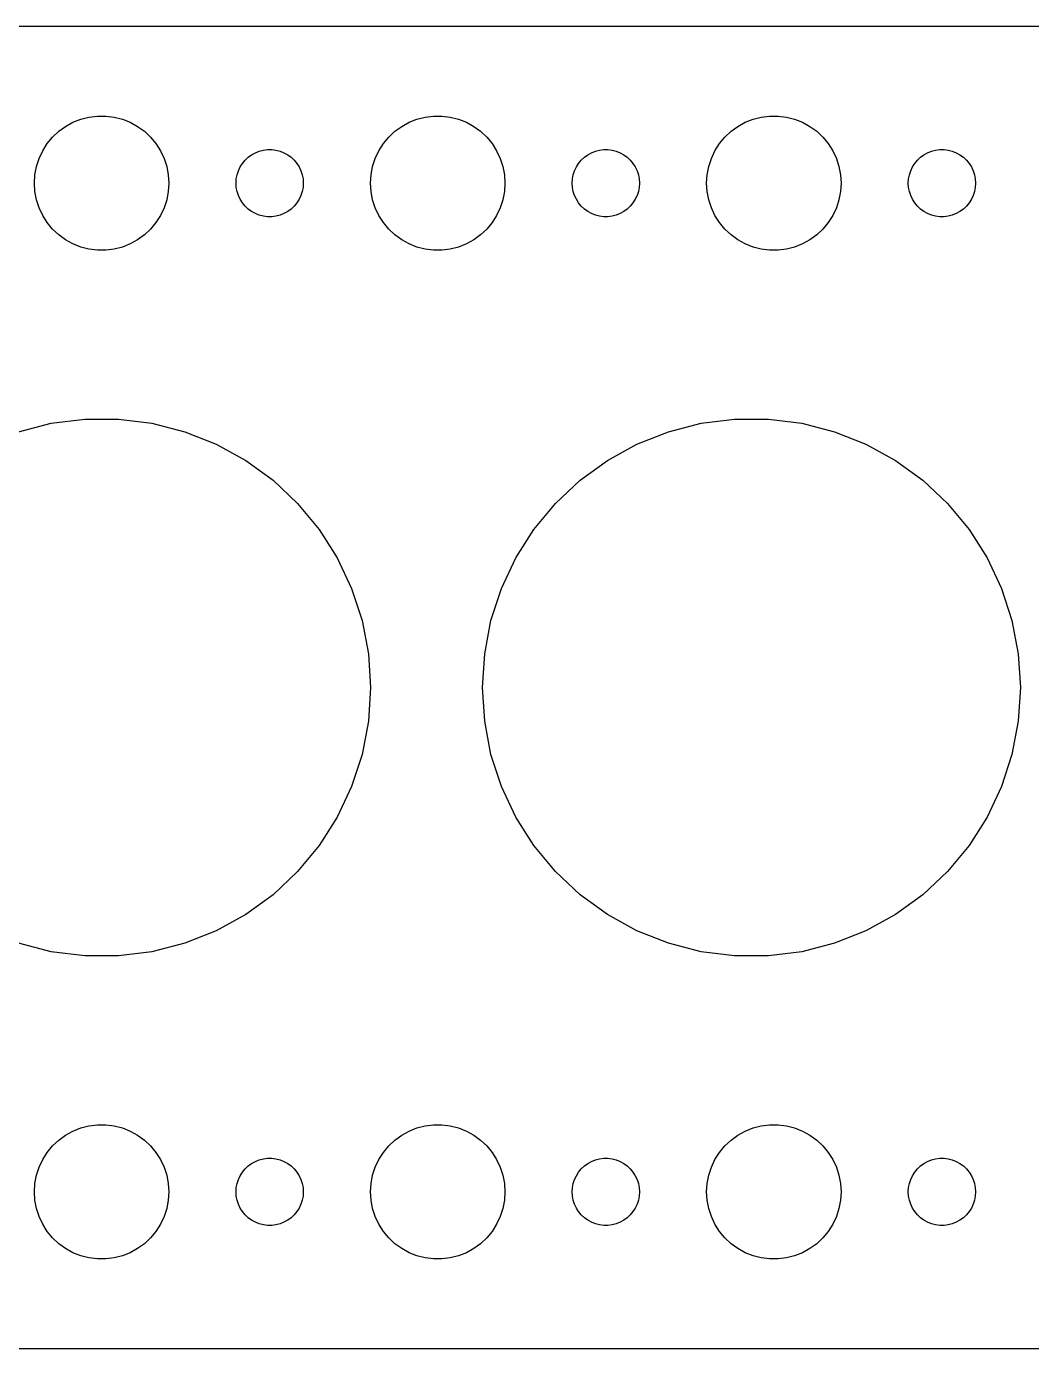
# Model space of a CAD drawing. Header units: metres. Extents: x -82 to 82, y 40 to 98.
# Drawn here: x -3.4 to 41.5, y 39.5 to 98.5 of the extents above; entities that cross this region are included whole.
import ezdxf

# ---------------------------------------------------------------- set-up
doc = ezdxf.new("R2010")
doc.units = ezdxf.units.M

msp = doc.modelspace()

# ---------------------------------------------------------------- linework, layer by layer
for p, q in [((77.3139, 98.4901), (-77.3139, 98.4901)), ((-0.92705, 94.3532), (-0.56213, 94.4469)), ((-0.56213, 94.4469), (-0.18837, 94.4941)), ((-0.18837, 94.4941), (0.18837, 94.4941)), ((0.18837, 94.4941), (0.56213, 94.4469)), ((0.56213, 94.4469), (0.92705, 94.3532)), ((14.0729, 94.3532), (14.4379, 94.4469)), ((14.4379, 94.4469), (14.8116, 94.4941)), ((14.8116, 94.4941), (15.1884, 94.4941)), ((15.1884, 94.4941), (15.5621, 94.4469)), ((15.5621, 94.4469), (15.927, 94.3532)), ((29.0729, 94.3532), (29.4379, 94.4469)), ((29.4379, 94.4469), (29.8116, 94.4941)), ((29.8116, 94.4941), (30.1884, 94.4941)), ((30.1884, 94.4941), (30.5621, 94.4469)), ((30.5621, 94.4469), (30.927, 94.3532)), ((-2.1869, 93.5536), (-1.91226, 93.8115)), ((-1.91226, 93.8115), (-1.60747, 94.033)), ((-1.60747, 94.033), (-1.27733, 94.2145)), ((-1.27733, 94.2145), (-0.92705, 94.3532)), ((0.92705, 94.3532), (1.27733, 94.2145)), ((1.27733, 94.2145), (1.60747, 94.033)), ((1.60747, 94.033), (1.91226, 93.8115)), ((1.91226, 93.8115), (2.1869, 93.5536)), ((12.8131, 93.5536), (13.0877, 93.8115)), ((13.0877, 93.8115), (13.3925, 94.033)), ((13.3925, 94.033), (13.7227, 94.2145)), ((13.7227, 94.2145), (14.0729, 94.3532)), ((15.927, 94.3532), (16.2773, 94.2145)), ((16.2773, 94.2145), (16.6075, 94.033)), ((16.6075, 94.033), (16.9123, 93.8115)), ((16.9123, 93.8115), (17.1869, 93.5536)), ((27.8131, 93.5536), (28.0877, 93.8115)), ((28.0877, 93.8115), (28.3925, 94.033)), ((28.3925, 94.033), (28.7227, 94.2145)), ((28.7227, 94.2145), (29.0729, 94.3532)), ((30.927, 94.3532), (31.2773, 94.2145)), ((31.2773, 94.2145), (31.6075, 94.033)), ((31.6075, 94.033), (31.9123, 93.8115)), ((31.9123, 93.8115), (32.1869, 93.5536)), ((-2.62891, 92.9453), (-2.42705, 93.2634)), ((-2.42705, 93.2634), (-2.1869, 93.5536)), ((2.1869, 93.5536), (2.42705, 93.2634)), ((2.42705, 93.2634), (2.62891, 92.9453)), ((12.3711, 92.9453), (12.5729, 93.2634)), ((12.5729, 93.2634), (12.8131, 93.5536)), ((17.1869, 93.5536), (17.427, 93.2634)), ((17.427, 93.2634), (17.6289, 92.9453)), ((27.3711, 92.9453), (27.5729, 93.2634)), ((27.5729, 93.2634), (27.8131, 93.5536)), ((32.1869, 93.5536), (32.427, 93.2634)), ((32.427, 93.2634), (32.6289, 92.9453)), ((-2.90575, 92.2461), (-2.78932, 92.6044)), ((-2.78932, 92.6044), (-2.62891, 92.9453)), ((2.62891, 92.9453), (2.78932, 92.6044)), ((2.78932, 92.6044), (2.90575, 92.2461)), ((6.40654, 92.5268), (6.54385, 92.6558)), ((6.54385, 92.6558), (6.69626, 92.7665)), ((6.69626, 92.7665), (6.86133, 92.8572)), ((6.86133, 92.8572), (7.03647, 92.9266)), ((7.03647, 92.9266), (7.21892, 92.9734)), ((7.21892, 92.9734), (7.40581, 92.997)), ((7.40581, 92.997), (7.59418, 92.997)), ((7.59418, 92.997), (7.78107, 92.9734)), ((7.78107, 92.9734), (7.96352, 92.9266)), ((7.96352, 92.9266), (8.13866, 92.8572)), ((8.13866, 92.8572), (8.30373, 92.7665)), ((8.30373, 92.7665), (8.45613, 92.6558)), ((8.45613, 92.6558), (8.59344, 92.5268)), ((12.0942, 92.2461), (12.2107, 92.6044)), ((12.2107, 92.6044), (12.3711, 92.9453)), ((17.6289, 92.9453), (17.7893, 92.6044)), ((17.7893, 92.6044), (17.9057, 92.2461)), ((21.4065, 92.5268), (21.5439, 92.6558)), ((21.5439, 92.6558), (21.6963, 92.7665)), ((21.6963, 92.7665), (21.8613, 92.8572)), ((21.8613, 92.8572), (22.0365, 92.9266)), ((22.0365, 92.9266), (22.2189, 92.9734)), ((22.2189, 92.9734), (22.4058, 92.997)), ((22.4058, 92.997), (22.5942, 92.997)), ((22.5942, 92.997), (22.7811, 92.9734)), ((22.7811, 92.9734), (22.9635, 92.9266)), ((22.9635, 92.9266), (23.1387, 92.8572)), ((23.1387, 92.8572), (23.3037, 92.7665)), ((23.3037, 92.7665), (23.4561, 92.6558)), ((23.4561, 92.6558), (23.5934, 92.5268)), ((27.0942, 92.2461), (27.2107, 92.6044)), ((27.2107, 92.6044), (27.3711, 92.9453)), ((32.6289, 92.9453), (32.7893, 92.6044)), ((32.7893, 92.6044), (32.9057, 92.2461)), ((36.4065, 92.5268), (36.5439, 92.6558)), ((36.5439, 92.6558), (36.6963, 92.7665)), ((36.6963, 92.7665), (36.8613, 92.8572)), ((36.8613, 92.8572), (37.0365, 92.9266)), ((37.0365, 92.9266), (37.2189, 92.9734)), ((37.2189, 92.9734), (37.4058, 92.997)), ((37.4058, 92.997), (37.5942, 92.997)), ((37.5942, 92.997), (37.7811, 92.9734)), ((37.7811, 92.9734), (37.9635, 92.9266)), ((37.9635, 92.9266), (38.1387, 92.8572)), ((38.1387, 92.8572), (38.3037, 92.7665)), ((38.3037, 92.7665), (38.4561, 92.6558)), ((38.4561, 92.6558), (38.5934, 92.5268)), ((-2.97633, 91.876), (-2.90575, 92.2461)), ((2.90575, 92.2461), (2.97633, 91.876)), ((6.04712, 91.873), (6.10533, 92.0522)), ((6.10533, 92.0522), (6.18553, 92.2226)), ((6.18553, 92.2226), (6.28647, 92.3817)), ((6.28647, 92.3817), (6.40654, 92.5268)), ((8.59344, 92.5268), (8.71352, 92.3817)), ((8.71352, 92.3817), (8.81445, 92.2226)), ((8.81445, 92.2226), (8.89465, 92.0522)), ((8.89465, 92.0522), (8.95287, 91.873)), ((12.0237, 91.876), (12.0942, 92.2461)), ((17.9057, 92.2461), (17.9763, 91.876)), ((21.0471, 91.873), (21.1053, 92.0522)), ((21.1053, 92.0522), (21.1855, 92.2226)), ((21.1855, 92.2226), (21.2865, 92.3817)), ((21.2865, 92.3817), (21.4065, 92.5268)), ((23.5934, 92.5268), (23.7135, 92.3817)), ((23.7135, 92.3817), (23.8145, 92.2226)), ((23.8145, 92.2226), (23.8947, 92.0522)), ((23.8947, 92.0522), (23.9529, 91.873)), ((27.0237, 91.876), (27.0942, 92.2461)), ((32.9057, 92.2461), (32.9763, 91.876)), ((36.0471, 91.873), (36.1053, 92.0522)), ((36.1053, 92.0522), (36.1855, 92.2226)), ((36.1855, 92.2226), (36.2865, 92.3817)), ((36.2865, 92.3817), (36.4065, 92.5268)), ((38.5934, 92.5268), (38.7135, 92.3817)), ((38.7135, 92.3817), (38.8145, 92.2226)), ((38.8145, 92.2226), (38.8947, 92.0522)), ((38.8947, 92.0522), (38.9529, 91.873)), ((-3, 91.5), (-2.97633, 91.876)), ((-2.97633, 91.124), (-3, 91.5)), ((2.97633, 91.876), (3, 91.5)), ((3, 91.5), (2.97633, 91.124)), ((6, 91.5), (6.01183, 91.688)), ((6.01183, 91.312), (6, 91.5)), ((6.01183, 91.688), (6.04712, 91.873)), ((8.95287, 91.873), (8.98816, 91.688)), ((8.98816, 91.688), (9, 91.5)), ((9, 91.5), (8.98816, 91.312)), ((12, 91.5), (12.0237, 91.876)), ((12.0237, 91.124), (12, 91.5)), ((17.9763, 91.876), (18, 91.5)), ((18, 91.5), (17.9763, 91.124)), ((21, 91.5), (21.0118, 91.688)), ((21.0118, 91.312), (21, 91.5)), ((21.0118, 91.688), (21.0471, 91.873)), ((23.9529, 91.873), (23.9882, 91.688)), ((23.9882, 91.688), (24, 91.5)), ((24, 91.5), (23.9882, 91.312)), ((27, 91.5), (27.0237, 91.876)), ((27.0237, 91.124), (27, 91.5)), ((32.9763, 91.876), (33, 91.5)), ((33, 91.5), (32.9763, 91.124)), ((36, 91.5), (36.0118, 91.688)), ((36.0118, 91.312), (36, 91.5)), ((36.0118, 91.688), (36.0471, 91.873)), ((38.9529, 91.873), (38.9882, 91.688)), ((38.9882, 91.688), (39, 91.5)), ((39, 91.5), (38.9882, 91.312)), ((-2.90575, 90.7539), (-2.97633, 91.124)), ((2.97633, 91.124), (2.90575, 90.7539)), ((6.04712, 91.127), (6.01183, 91.312)), ((6.10533, 90.9478), (6.04712, 91.127)), ((6.18553, 90.7774), (6.10533, 90.9478)), ((8.89465, 90.9478), (8.81445, 90.7774)), ((8.95287, 91.127), (8.89465, 90.9478)), ((8.98816, 91.312), (8.95287, 91.127)), ((12.0942, 90.7539), (12.0237, 91.124)), ((17.9763, 91.124), (17.9057, 90.7539)), ((21.0471, 91.127), (21.0118, 91.312)), ((21.1053, 90.9478), (21.0471, 91.127)), ((21.1855, 90.7774), (21.1053, 90.9478)), ((23.8947, 90.9478), (23.8145, 90.7774)), ((23.9529, 91.127), (23.8947, 90.9478)), ((23.9882, 91.312), (23.9529, 91.127)), ((27.0942, 90.7539), (27.0237, 91.124)), ((32.9763, 91.124), (32.9057, 90.7539)), ((36.0471, 91.127), (36.0118, 91.312)), ((36.1053, 90.9478), (36.0471, 91.127)), ((36.1855, 90.7774), (36.1053, 90.9478)), ((38.8947, 90.9478), (38.8145, 90.7774)), ((38.9529, 91.127), (38.8947, 90.9478)), ((38.9882, 91.312), (38.9529, 91.127)), ((-2.78932, 90.3956), (-2.90575, 90.7539)), ((-2.62891, 90.0547), (-2.78932, 90.3956)), ((2.78932, 90.3956), (2.62891, 90.0547)), ((2.90575, 90.7539), (2.78932, 90.3956)), ((6.28647, 90.6183), (6.18553, 90.7774)), ((6.40654, 90.4732), (6.28647, 90.6183)), ((6.54385, 90.3442), (6.40654, 90.4732)), ((6.69626, 90.2335), (6.54385, 90.3442)), ((8.45613, 90.3442), (8.30373, 90.2335)), ((8.59344, 90.4732), (8.45613, 90.3442)), ((8.71352, 90.6183), (8.59344, 90.4732)), ((8.81445, 90.7774), (8.71352, 90.6183)), ((12.2107, 90.3956), (12.0942, 90.7539)), ((12.3711, 90.0547), (12.2107, 90.3956)), ((17.7893, 90.3956), (17.6289, 90.0547)), ((17.9057, 90.7539), (17.7893, 90.3956)), ((21.2865, 90.6183), (21.1855, 90.7774)), ((21.4065, 90.4732), (21.2865, 90.6183)), ((21.5439, 90.3442), (21.4065, 90.4732)), ((21.6963, 90.2335), (21.5439, 90.3442)), ((23.4561, 90.3442), (23.3037, 90.2335)), ((23.5934, 90.4732), (23.4561, 90.3442)), ((23.7135, 90.6183), (23.5934, 90.4732)), ((23.8145, 90.7774), (23.7135, 90.6183)), ((27.2107, 90.3956), (27.0942, 90.7539)), ((27.3711, 90.0547), (27.2107, 90.3956)), ((32.7893, 90.3956), (32.6289, 90.0547)), ((32.9057, 90.7539), (32.7893, 90.3956)), ((36.2865, 90.6183), (36.1855, 90.7774)), ((36.4065, 90.4732), (36.2865, 90.6183)), ((36.5439, 90.3442), (36.4065, 90.4732)), ((36.6963, 90.2335), (36.5439, 90.3442)), ((38.4561, 90.3442), (38.3037, 90.2335)), ((38.5934, 90.4732), (38.4561, 90.3442)), ((38.7135, 90.6183), (38.5934, 90.4732)), ((38.8145, 90.7774), (38.7135, 90.6183)), ((-2.42705, 89.7366), (-2.62891, 90.0547)), ((-2.1869, 89.4464), (-2.42705, 89.7366)), ((2.42705, 89.7366), (2.1869, 89.4464)), ((2.62891, 90.0547), (2.42705, 89.7366)), ((6.86133, 90.1427), (6.69626, 90.2335)), ((7.03647, 90.0734), (6.86133, 90.1427)), ((7.21892, 90.0266), (7.03647, 90.0734)), ((7.40581, 90.003), (7.21892, 90.0266)), ((7.59418, 90.003), (7.40581, 90.003)), ((7.78107, 90.0266), (7.59418, 90.003)), ((7.96352, 90.0734), (7.78107, 90.0266)), ((8.13866, 90.1427), (7.96352, 90.0734)), ((8.30373, 90.2335), (8.13866, 90.1427)), ((12.5729, 89.7366), (12.3711, 90.0547)), ((12.8131, 89.4464), (12.5729, 89.7366)), ((17.427, 89.7366), (17.1869, 89.4464)), ((17.6289, 90.0547), (17.427, 89.7366)), ((21.8613, 90.1427), (21.6963, 90.2335)), ((22.0365, 90.0734), (21.8613, 90.1427)), ((22.2189, 90.0266), (22.0365, 90.0734)), ((22.4058, 90.003), (22.2189, 90.0266)), ((22.5942, 90.003), (22.4058, 90.003)), ((22.7811, 90.0266), (22.5942, 90.003)), ((22.9635, 90.0734), (22.7811, 90.0266)), ((23.1387, 90.1427), (22.9635, 90.0734)), ((23.3037, 90.2335), (23.1387, 90.1427)), ((27.5729, 89.7366), (27.3711, 90.0547)), ((27.8131, 89.4464), (27.5729, 89.7366)), ((32.427, 89.7366), (32.1869, 89.4464)), ((32.6289, 90.0547), (32.427, 89.7366)), ((36.8613, 90.1427), (36.6963, 90.2335)), ((37.0365, 90.0734), (36.8613, 90.1427)), ((37.2189, 90.0266), (37.0365, 90.0734)), ((37.4058, 90.003), (37.2189, 90.0266)), ((37.5942, 90.003), (37.4058, 90.003)), ((37.7811, 90.0266), (37.5942, 90.003)), ((37.9635, 90.0734), (37.7811, 90.0266)), ((38.1387, 90.1427), (37.9635, 90.0734)), ((38.3037, 90.2335), (38.1387, 90.1427)), ((-1.91226, 89.1884), (-2.1869, 89.4464)), ((-1.60747, 88.967), (-1.91226, 89.1884)), ((1.91226, 89.1884), (1.60747, 88.967)), ((2.1869, 89.4464), (1.91226, 89.1884)), ((13.0877, 89.1884), (12.8131, 89.4464)), ((13.3925, 88.967), (13.0877, 89.1884)), ((16.9123, 89.1884), (16.6075, 88.967)), ((17.1869, 89.4464), (16.9123, 89.1884)), ((28.0877, 89.1884), (27.8131, 89.4464)), ((28.3925, 88.967), (28.0877, 89.1884)), ((31.9123, 89.1884), (31.6075, 88.967)), ((32.1869, 89.4464), (31.9123, 89.1884)), ((-1.27733, 88.7855), (-1.60747, 88.967)), ((-0.92705, 88.6468), (-1.27733, 88.7855)), ((-0.56213, 88.5531), (-0.92705, 88.6468)), ((-0.18837, 88.5059), (-0.56213, 88.5531)), ((0.18837, 88.5059), (-0.18837, 88.5059)), ((0.56213, 88.5531), (0.18837, 88.5059)), ((0.92705, 88.6468), (0.56213, 88.5531)), ((1.27733, 88.7855), (0.92705, 88.6468)), ((1.60747, 88.967), (1.27733, 88.7855)), ((13.7227, 88.7855), (13.3925, 88.967)), ((14.0729, 88.6468), (13.7227, 88.7855)), ((14.4379, 88.5531), (14.0729, 88.6468)), ((14.8116, 88.5059), (14.4379, 88.5531)), ((15.1884, 88.5059), (14.8116, 88.5059)), ((15.5621, 88.5531), (15.1884, 88.5059)), ((15.927, 88.6468), (15.5621, 88.5531)), ((16.2773, 88.7855), (15.927, 88.6468)), ((16.6075, 88.967), (16.2773, 88.7855)), ((28.7227, 88.7855), (28.3925, 88.967)), ((29.0729, 88.6468), (28.7227, 88.7855)), ((29.4379, 88.5531), (29.0729, 88.6468)), ((29.8116, 88.5059), (29.4379, 88.5531)), ((30.1884, 88.5059), (29.8116, 88.5059)), ((30.5621, 88.5531), (30.1884, 88.5059)), ((30.927, 88.6468), (30.5621, 88.5531)), ((31.2773, 88.7855), (30.927, 88.6468)), ((31.6075, 88.967), (31.2773, 88.7855)), ((-2.24857, 80.7874), (-0.75348, 80.9763)), ((-0.75348, 80.9763), (0.75348, 80.9763)), ((0.75348, 80.9763), (2.24857, 80.7874)), ((26.7514, 80.7874), (28.2465, 80.9763)), ((28.2465, 80.9763), (29.7535, 80.9763)), ((29.7535, 80.9763), (31.2486, 80.7874)), ((-3.70819, 80.4127), (-2.24857, 80.7874)), ((2.24857, 80.7874), (3.70819, 80.4127)), ((3.70819, 80.4127), (5.10934, 79.8579)), ((23.8906, 79.8579), (25.2918, 80.4127)), ((25.2918, 80.4127), (26.7514, 80.7874)), ((31.2486, 80.7874), (32.7082, 80.4127)), ((32.7082, 80.4127), (34.1093, 79.8579)), ((5.10934, 79.8579), (6.42992, 79.1319)), ((22.5701, 79.1319), (23.8906, 79.8579)), ((34.1093, 79.8579), (35.4299, 79.1319)), ((6.42992, 79.1319), (7.64908, 78.2462)), ((21.3509, 78.2462), (22.5701, 79.1319)), ((35.4299, 79.1319), (36.6491, 78.2462)), ((7.64908, 78.2462), (8.74762, 77.2146)), ((20.2524, 77.2146), (21.3509, 78.2462)), ((36.6491, 78.2462), (37.7476, 77.2146)), ((8.74762, 77.2146), (9.70819, 76.0534)), ((19.2918, 76.0534), (20.2524, 77.2146)), ((37.7476, 77.2146), (38.7082, 76.0534)), ((9.70819, 76.0534), (10.5157, 74.781)), ((18.4843, 74.781), (19.2918, 76.0534)), ((38.7082, 76.0534), (39.5157, 74.781)), ((10.5157, 74.781), (11.1573, 73.4175)), ((17.8427, 73.4175), (18.4843, 74.781)), ((39.5157, 74.781), (40.1573, 73.4175)), ((11.1573, 73.4175), (11.623, 71.9843)), ((17.377, 71.9843), (17.8427, 73.4175)), ((40.1573, 73.4175), (40.623, 71.9843)), ((11.623, 71.9843), (11.9054, 70.504)), ((17.0946, 70.504), (17.377, 71.9843)), ((40.623, 71.9843), (40.9054, 70.504)), ((11.9054, 70.504), (12, 69)), ((17, 69), (17.0946, 70.504)), ((40.9054, 70.504), (41, 69)), ((12, 69), (11.9054, 67.496)), ((17.0946, 67.496), (17, 69)), ((41, 69), (40.9054, 67.496)), ((11.9054, 67.496), (11.623, 66.0157)), ((17.377, 66.0157), (17.0946, 67.496)), ((40.9054, 67.496), (40.623, 66.0157)), ((11.623, 66.0157), (11.1573, 64.5825)), ((17.8427, 64.5825), (17.377, 66.0157)), ((40.623, 66.0157), (40.1573, 64.5825)), ((11.1573, 64.5825), (10.5157, 63.219)), ((18.4843, 63.219), (17.8427, 64.5825)), ((40.1573, 64.5825), (39.5157, 63.219)), ((10.5157, 63.219), (9.70819, 61.9466)), ((19.2918, 61.9466), (18.4843, 63.219)), ((39.5157, 63.219), (38.7082, 61.9466)), ((9.70819, 61.9466), (8.74762, 60.7854)), ((20.2524, 60.7854), (19.2918, 61.9466)), ((38.7082, 61.9466), (37.7476, 60.7854)), ((8.74762, 60.7854), (7.64908, 59.7538)), ((21.3509, 59.7538), (20.2524, 60.7854)), ((37.7476, 60.7854), (36.6491, 59.7538)), ((7.64908, 59.7538), (6.42992, 58.8681)), ((22.5701, 58.8681), (21.3509, 59.7538)), ((36.6491, 59.7538), (35.4299, 58.8681)), ((6.42992, 58.8681), (5.10934, 58.1421)), ((23.8906, 58.1421), (22.5701, 58.8681)), ((35.4299, 58.8681), (34.1093, 58.1421)), ((5.10934, 58.1421), (3.70819, 57.5873)), ((25.2918, 57.5873), (23.8906, 58.1421)), ((34.1093, 58.1421), (32.7082, 57.5873)), ((-2.24857, 57.2126), (-3.70819, 57.5873)), ((-0.75348, 57.0237), (-2.24857, 57.2126)), ((2.24857, 57.2126), (0.75348, 57.0237)), ((3.70819, 57.5873), (2.24857, 57.2126)), ((26.7514, 57.2126), (25.2918, 57.5873)), ((28.2465, 57.0237), (26.7514, 57.2126)), ((31.2486, 57.2126), (29.7535, 57.0237)), ((32.7082, 57.5873), (31.2486, 57.2126)), ((0.75348, 57.0237), (-0.75348, 57.0237)), ((29.7535, 57.0237), (28.2465, 57.0237)), ((-1.91226, 48.8116), (-1.60747, 49.033)), ((-1.60747, 49.033), (-1.27733, 49.2145)), ((-1.27733, 49.2145), (-0.92705, 49.3532)), ((-0.92705, 49.3532), (-0.56213, 49.4469)), ((-0.56213, 49.4469), (-0.18837, 49.4941)), ((-0.18837, 49.4941), (0.18837, 49.4941)), ((0.18837, 49.4941), (0.56213, 49.4469)), ((0.56213, 49.4469), (0.92705, 49.3532)), ((0.92705, 49.3532), (1.27733, 49.2145)), ((1.27733, 49.2145), (1.60747, 49.033)), ((1.60747, 49.033), (1.91226, 48.8116)), ((13.0877, 48.8116), (13.3925, 49.033)), ((13.3925, 49.033), (13.7227, 49.2145)), ((13.7227, 49.2145), (14.0729, 49.3532)), ((14.0729, 49.3532), (14.4379, 49.4469)), ((14.4379, 49.4469), (14.8116, 49.4941)), ((14.8116, 49.4941), (15.1884, 49.4941)), ((15.1884, 49.4941), (15.5621, 49.4469)), ((15.5621, 49.4469), (15.927, 49.3532)), ((15.927, 49.3532), (16.2773, 49.2145)), ((16.2773, 49.2145), (16.6075, 49.033)), ((16.6075, 49.033), (16.9123, 48.8116)), ((28.0877, 48.8116), (28.3925, 49.033)), ((28.3925, 49.033), (28.7227, 49.2145)), ((28.7227, 49.2145), (29.0729, 49.3532)), ((29.0729, 49.3532), (29.4379, 49.4469)), ((29.4379, 49.4469), (29.8116, 49.4941)), ((29.8116, 49.4941), (30.1884, 49.4941)), ((30.1884, 49.4941), (30.5621, 49.4469)), ((30.5621, 49.4469), (30.927, 49.3532)), ((30.927, 49.3532), (31.2773, 49.2145)), ((31.2773, 49.2145), (31.6075, 49.033)), ((31.6075, 49.033), (31.9123, 48.8116)), ((-2.42705, 48.2634), (-2.1869, 48.5536)), ((-2.1869, 48.5536), (-1.91226, 48.8116)), ((1.91226, 48.8116), (2.1869, 48.5536)), ((2.1869, 48.5536), (2.42705, 48.2634)), ((12.5729, 48.2634), (12.8131, 48.5536)), ((12.8131, 48.5536), (13.0877, 48.8116)), ((16.9123, 48.8116), (17.1869, 48.5536)), ((17.1869, 48.5536), (17.427, 48.2634)), ((27.5729, 48.2634), (27.8131, 48.5536)), ((27.8131, 48.5536), (28.0877, 48.8116)), ((31.9123, 48.8116), (32.1869, 48.5536)), ((32.1869, 48.5536), (32.427, 48.2634)), ((-2.78932, 47.6044), (-2.62891, 47.9453)), ((-2.62891, 47.9453), (-2.42705, 48.2634)), ((2.42705, 48.2634), (2.62891, 47.9453)), ((2.62891, 47.9453), (2.78932, 47.6044)), ((6.69626, 47.7665), (6.86133, 47.8573)), ((6.86133, 47.8573), (7.03647, 47.9266)), ((7.03647, 47.9266), (7.21892, 47.9734)), ((7.21892, 47.9734), (7.40581, 47.997)), ((7.40581, 47.997), (7.59418, 47.997)), ((7.59418, 47.997), (7.78107, 47.9734)), ((7.78107, 47.9734), (7.96352, 47.9266)), ((7.96352, 47.9266), (8.13866, 47.8573)), ((8.13866, 47.8573), (8.30373, 47.7665)), ((12.2107, 47.6044), (12.3711, 47.9453)), ((12.3711, 47.9453), (12.5729, 48.2634)), ((17.427, 48.2634), (17.6289, 47.9453)), ((17.6289, 47.9453), (17.7893, 47.6044)), ((21.6963, 47.7665), (21.8613, 47.8573)), ((21.8613, 47.8573), (22.0365, 47.9266)), ((22.0365, 47.9266), (22.2189, 47.9734)), ((22.2189, 47.9734), (22.4058, 47.997)), ((22.4058, 47.997), (22.5942, 47.997)), ((22.5942, 47.997), (22.7811, 47.9734)), ((22.7811, 47.9734), (22.9635, 47.9266)), ((22.9635, 47.9266), (23.1387, 47.8573)), ((23.1387, 47.8573), (23.3037, 47.7665)), ((27.2107, 47.6044), (27.3711, 47.9453)), ((27.3711, 47.9453), (27.5729, 48.2634)), ((32.427, 48.2634), (32.6289, 47.9453)), ((32.6289, 47.9453), (32.7893, 47.6044)), ((36.6963, 47.7665), (36.8613, 47.8573)), ((36.8613, 47.8573), (37.0365, 47.9266)), ((37.0365, 47.9266), (37.2189, 47.9734)), ((37.2189, 47.9734), (37.4058, 47.997)), ((37.4058, 47.997), (37.5942, 47.997)), ((37.5942, 47.997), (37.7811, 47.9734)), ((37.7811, 47.9734), (37.9635, 47.9266)), ((37.9635, 47.9266), (38.1387, 47.8573)), ((38.1387, 47.8573), (38.3037, 47.7665)), ((-2.97633, 46.876), (-2.90575, 47.2461)), ((-2.90575, 47.2461), (-2.78932, 47.6044)), ((2.78932, 47.6044), (2.90575, 47.2461)), ((2.90575, 47.2461), (2.97633, 46.876)), ((6.10533, 47.0522), (6.18553, 47.2226)), ((6.18553, 47.2226), (6.28647, 47.3817)), ((6.28647, 47.3817), (6.40654, 47.5268)), ((6.40654, 47.5268), (6.54385, 47.6558)), ((6.54385, 47.6558), (6.69626, 47.7665)), ((8.30373, 47.7665), (8.45613, 47.6558)), ((8.45613, 47.6558), (8.59344, 47.5268)), ((8.59344, 47.5268), (8.71352, 47.3817)), ((8.71352, 47.3817), (8.81445, 47.2226)), ((8.81445, 47.2226), (8.89465, 47.0522)), ((12.0237, 46.876), (12.0942, 47.2461)), ((12.0942, 47.2461), (12.2107, 47.6044)), ((17.7893, 47.6044), (17.9057, 47.2461)), ((17.9057, 47.2461), (17.9763, 46.876)), ((21.1053, 47.0522), (21.1855, 47.2226)), ((21.1855, 47.2226), (21.2865, 47.3817)), ((21.2865, 47.3817), (21.4065, 47.5268)), ((21.4065, 47.5268), (21.5439, 47.6558)), ((21.5439, 47.6558), (21.6963, 47.7665)), ((23.3037, 47.7665), (23.4561, 47.6558)), ((23.4561, 47.6558), (23.5934, 47.5268)), ((23.5934, 47.5268), (23.7135, 47.3817)), ((23.7135, 47.3817), (23.8145, 47.2226)), ((23.8145, 47.2226), (23.8947, 47.0522)), ((27.0237, 46.876), (27.0942, 47.2461)), ((27.0942, 47.2461), (27.2107, 47.6044)), ((32.7893, 47.6044), (32.9057, 47.2461)), ((32.9057, 47.2461), (32.9763, 46.876)), ((36.1053, 47.0522), (36.1855, 47.2226)), ((36.1855, 47.2226), (36.2865, 47.3817)), ((36.2865, 47.3817), (36.4065, 47.5268)), ((36.4065, 47.5268), (36.5439, 47.6558)), ((36.5439, 47.6558), (36.6963, 47.7665)), ((38.3037, 47.7665), (38.4561, 47.6558)), ((38.4561, 47.6558), (38.5934, 47.5268)), ((38.5934, 47.5268), (38.7135, 47.3817)), ((38.7135, 47.3817), (38.8145, 47.2226)), ((38.8145, 47.2226), (38.8947, 47.0522)), ((-3, 46.5), (-2.97633, 46.876)), ((2.97633, 46.876), (3, 46.5)), ((6, 46.5), (6.01183, 46.688)), ((6.01183, 46.688), (6.04712, 46.873)), ((6.04712, 46.873), (6.10533, 47.0522)), ((8.89465, 47.0522), (8.95287, 46.873)), ((8.95287, 46.873), (8.98816, 46.688)), ((8.98816, 46.688), (9, 46.5)), ((12, 46.5), (12.0237, 46.876)), ((17.9763, 46.876), (18, 46.5)), ((21, 46.5), (21.0118, 46.688)), ((21.0118, 46.688), (21.0471, 46.873)), ((21.0471, 46.873), (21.1053, 47.0522)), ((23.8947, 47.0522), (23.9529, 46.873)), ((23.9529, 46.873), (23.9882, 46.688)), ((23.9882, 46.688), (24, 46.5)), ((27, 46.5), (27.0237, 46.876)), ((32.9763, 46.876), (33, 46.5)), ((36, 46.5), (36.0118, 46.688)), ((36.0118, 46.688), (36.0471, 46.873)), ((36.0471, 46.873), (36.1053, 47.0522)), ((38.8947, 47.0522), (38.9529, 46.873)), ((38.9529, 46.873), (38.9882, 46.688)), ((38.9882, 46.688), (39, 46.5)), ((-2.97633, 46.124), (-3, 46.5)), ((-2.90575, 45.7539), (-2.97633, 46.124)), ((2.97633, 46.124), (2.90575, 45.7539)), ((3, 46.5), (2.97633, 46.124)), ((6.01183, 46.312), (6, 46.5)), ((6.04712, 46.127), (6.01183, 46.312)), ((6.10533, 45.9478), (6.04712, 46.127)), ((8.95287, 46.127), (8.89465, 45.9478)), ((8.98816, 46.312), (8.95287, 46.127)), ((9, 46.5), (8.98816, 46.312)), ((12.0237, 46.124), (12, 46.5)), ((12.0942, 45.7539), (12.0237, 46.124)), ((17.9763, 46.124), (17.9057, 45.7539)), ((18, 46.5), (17.9763, 46.124)), ((21.0118, 46.312), (21, 46.5)), ((21.0471, 46.127), (21.0118, 46.312)), ((21.1053, 45.9478), (21.0471, 46.127)), ((23.9529, 46.127), (23.8947, 45.9478)), ((23.9882, 46.312), (23.9529, 46.127)), ((24, 46.5), (23.9882, 46.312)), ((27.0237, 46.124), (27, 46.5)), ((27.0942, 45.7539), (27.0237, 46.124)), ((32.9763, 46.124), (32.9057, 45.7539)), ((33, 46.5), (32.9763, 46.124)), ((36.0118, 46.312), (36, 46.5)), ((36.0471, 46.127), (36.0118, 46.312)), ((36.1053, 45.9478), (36.0471, 46.127)), ((38.9529, 46.127), (38.8947, 45.9478)), ((38.9882, 46.312), (38.9529, 46.127)), ((39, 46.5), (38.9882, 46.312)), ((-2.78932, 45.3956), (-2.90575, 45.7539)), ((2.90575, 45.7539), (2.78932, 45.3956)), ((6.18553, 45.7774), (6.10533, 45.9478)), ((6.28647, 45.6183), (6.18553, 45.7774)), ((6.40654, 45.4732), (6.28647, 45.6183)), ((6.54385, 45.3442), (6.40654, 45.4732)), ((8.59344, 45.4732), (8.45613, 45.3442)), ((8.71352, 45.6183), (8.59344, 45.4732)), ((8.81445, 45.7774), (8.71352, 45.6183)), ((8.89465, 45.9478), (8.81445, 45.7774)), ((12.2107, 45.3956), (12.0942, 45.7539)), ((17.9057, 45.7539), (17.7893, 45.3956)), ((21.1855, 45.7774), (21.1053, 45.9478)), ((21.2865, 45.6183), (21.1855, 45.7774)), ((21.4065, 45.4732), (21.2865, 45.6183)), ((21.5439, 45.3442), (21.4065, 45.4732)), ((23.5934, 45.4732), (23.4561, 45.3442)), ((23.7135, 45.6183), (23.5934, 45.4732)), ((23.8145, 45.7774), (23.7135, 45.6183)), ((23.8947, 45.9478), (23.8145, 45.7774)), ((27.2107, 45.3956), (27.0942, 45.7539)), ((32.9057, 45.7539), (32.7893, 45.3956)), ((36.1855, 45.7774), (36.1053, 45.9478)), ((36.2865, 45.6183), (36.1855, 45.7774)), ((36.4065, 45.4732), (36.2865, 45.6183)), ((36.5439, 45.3442), (36.4065, 45.4732)), ((38.5934, 45.4732), (38.4561, 45.3442)), ((38.7135, 45.6183), (38.5934, 45.4732)), ((38.8145, 45.7774), (38.7135, 45.6183)), ((38.8947, 45.9478), (38.8145, 45.7774)), ((-2.62891, 45.0547), (-2.78932, 45.3956)), ((-2.42705, 44.7366), (-2.62891, 45.0547)), ((2.62891, 45.0547), (2.42705, 44.7366)), ((2.78932, 45.3956), (2.62891, 45.0547)), ((6.69626, 45.2335), (6.54385, 45.3442)), ((6.86133, 45.1428), (6.69626, 45.2335)), ((7.03647, 45.0734), (6.86133, 45.1428)), ((7.21892, 45.0266), (7.03647, 45.0734)), ((7.40581, 45.003), (7.21892, 45.0266)), ((7.59418, 45.003), (7.40581, 45.003)), ((7.78107, 45.0266), (7.59418, 45.003)), ((7.96352, 45.0734), (7.78107, 45.0266)), ((8.13866, 45.1428), (7.96352, 45.0734)), ((8.30373, 45.2335), (8.13866, 45.1428)), ((8.45613, 45.3442), (8.30373, 45.2335)), ((12.3711, 45.0547), (12.2107, 45.3956)), ((12.5729, 44.7366), (12.3711, 45.0547)), ((17.6289, 45.0547), (17.427, 44.7366)), ((17.7893, 45.3956), (17.6289, 45.0547)), ((21.6963, 45.2335), (21.5439, 45.3442)), ((21.8613, 45.1428), (21.6963, 45.2335)), ((22.0365, 45.0734), (21.8613, 45.1428)), ((22.2189, 45.0266), (22.0365, 45.0734)), ((22.4058, 45.003), (22.2189, 45.0266)), ((22.5942, 45.003), (22.4058, 45.003)), ((22.7811, 45.0266), (22.5942, 45.003)), ((22.9635, 45.0734), (22.7811, 45.0266)), ((23.1387, 45.1428), (22.9635, 45.0734)), ((23.3037, 45.2335), (23.1387, 45.1428)), ((23.4561, 45.3442), (23.3037, 45.2335)), ((27.3711, 45.0547), (27.2107, 45.3956)), ((27.5729, 44.7366), (27.3711, 45.0547)), ((32.6289, 45.0547), (32.427, 44.7366)), ((32.7893, 45.3956), (32.6289, 45.0547)), ((36.6963, 45.2335), (36.5439, 45.3442)), ((36.8613, 45.1428), (36.6963, 45.2335)), ((37.0365, 45.0734), (36.8613, 45.1428)), ((37.2189, 45.0266), (37.0365, 45.0734)), ((37.4058, 45.003), (37.2189, 45.0266)), ((37.5942, 45.003), (37.4058, 45.003)), ((37.7811, 45.0266), (37.5942, 45.003)), ((37.9635, 45.0734), (37.7811, 45.0266)), ((38.1387, 45.1428), (37.9635, 45.0734)), ((38.3037, 45.2335), (38.1387, 45.1428)), ((38.4561, 45.3442), (38.3037, 45.2335)), ((-2.1869, 44.4464), (-2.42705, 44.7366)), ((-1.91226, 44.1885), (-2.1869, 44.4464)), ((2.1869, 44.4464), (1.91226, 44.1885)), ((2.42705, 44.7366), (2.1869, 44.4464)), ((12.8131, 44.4464), (12.5729, 44.7366)), ((13.0877, 44.1885), (12.8131, 44.4464)), ((17.1869, 44.4464), (16.9123, 44.1885)), ((17.427, 44.7366), (17.1869, 44.4464)), ((27.8131, 44.4464), (27.5729, 44.7366)), ((28.0877, 44.1885), (27.8131, 44.4464)), ((32.1869, 44.4464), (31.9123, 44.1885)), ((32.427, 44.7366), (32.1869, 44.4464)), ((-1.60747, 43.967), (-1.91226, 44.1885)), ((-1.27733, 43.7855), (-1.60747, 43.967)), ((-0.92705, 43.6468), (-1.27733, 43.7855)), ((-0.56213, 43.5531), (-0.92705, 43.6468)), ((0.92705, 43.6468), (0.56213, 43.5531)), ((1.27733, 43.7855), (0.92705, 43.6468)), ((1.60747, 43.967), (1.27733, 43.7855)), ((1.91226, 44.1885), (1.60747, 43.967)), ((13.3925, 43.967), (13.0877, 44.1885)), ((13.7227, 43.7855), (13.3925, 43.967)), ((14.0729, 43.6468), (13.7227, 43.7855)), ((14.4379, 43.5531), (14.0729, 43.6468)), ((15.927, 43.6468), (15.5621, 43.5531)), ((16.2773, 43.7855), (15.927, 43.6468)), ((16.6075, 43.967), (16.2773, 43.7855)), ((16.9123, 44.1885), (16.6075, 43.967)), ((28.3925, 43.967), (28.0877, 44.1885)), ((28.7227, 43.7855), (28.3925, 43.967)), ((29.0729, 43.6468), (28.7227, 43.7855)), ((29.4379, 43.5531), (29.0729, 43.6468)), ((30.927, 43.6468), (30.5621, 43.5531)), ((31.2773, 43.7855), (30.927, 43.6468)), ((31.6075, 43.967), (31.2773, 43.7855)), ((31.9123, 44.1885), (31.6075, 43.967)), ((-0.18837, 43.5059), (-0.56213, 43.5531)), ((0.18837, 43.5059), (-0.18837, 43.5059)), ((0.56213, 43.5531), (0.18837, 43.5059)), ((14.8116, 43.5059), (14.4379, 43.5531)), ((15.1884, 43.5059), (14.8116, 43.5059)), ((15.5621, 43.5531), (15.1884, 43.5059)), ((29.8116, 43.5059), (29.4379, 43.5531)), ((30.1884, 43.5059), (29.8116, 43.5059)), ((30.5621, 43.5531), (30.1884, 43.5059)), ((-77.3139, 39.5099), (77.3139, 39.5099))]:
    msp.add_line(p, q)

doc.saveas('drawing.dxf')
